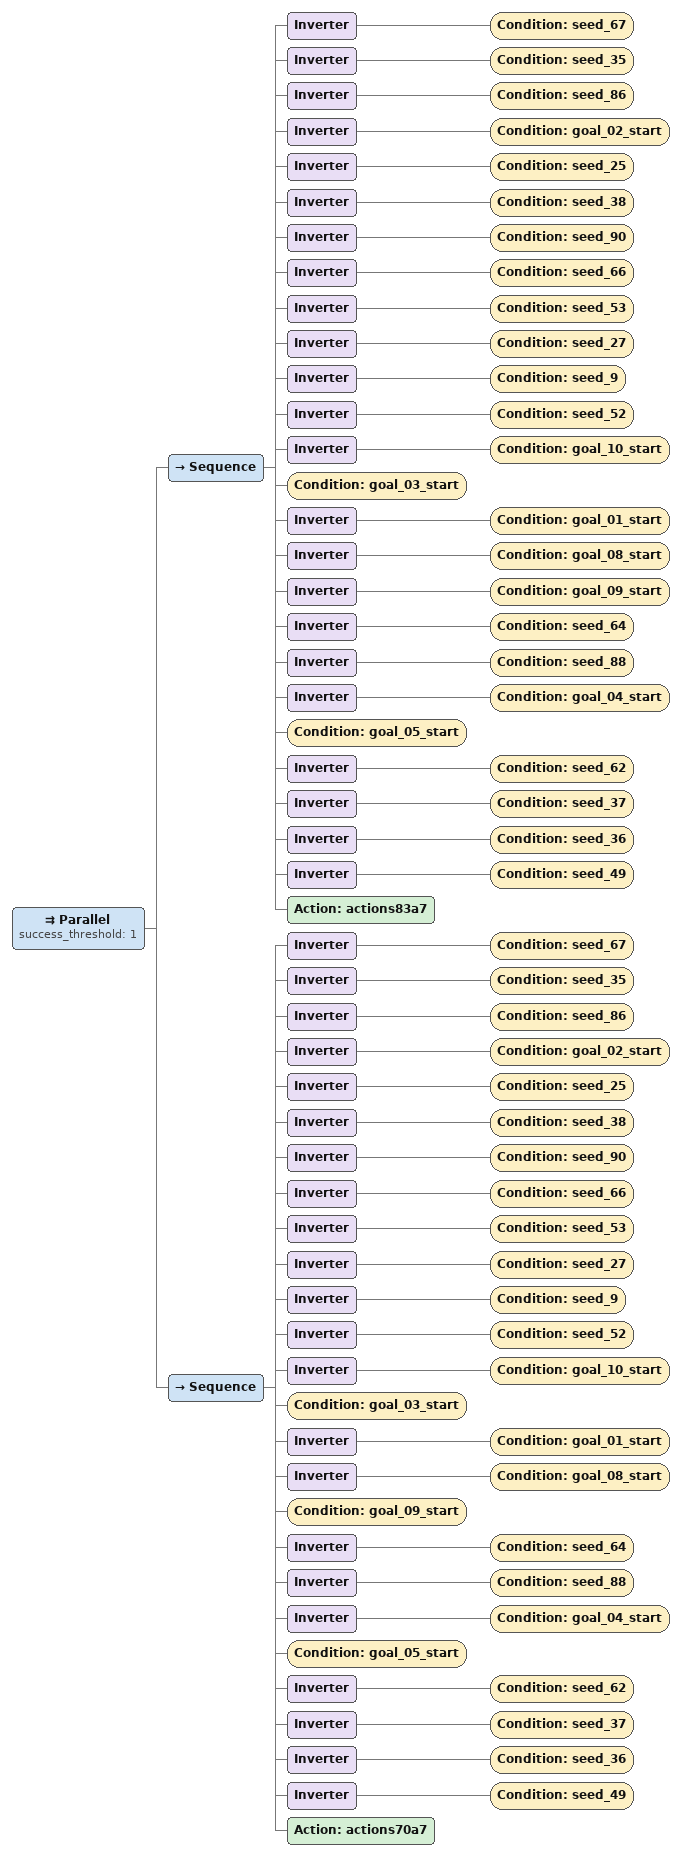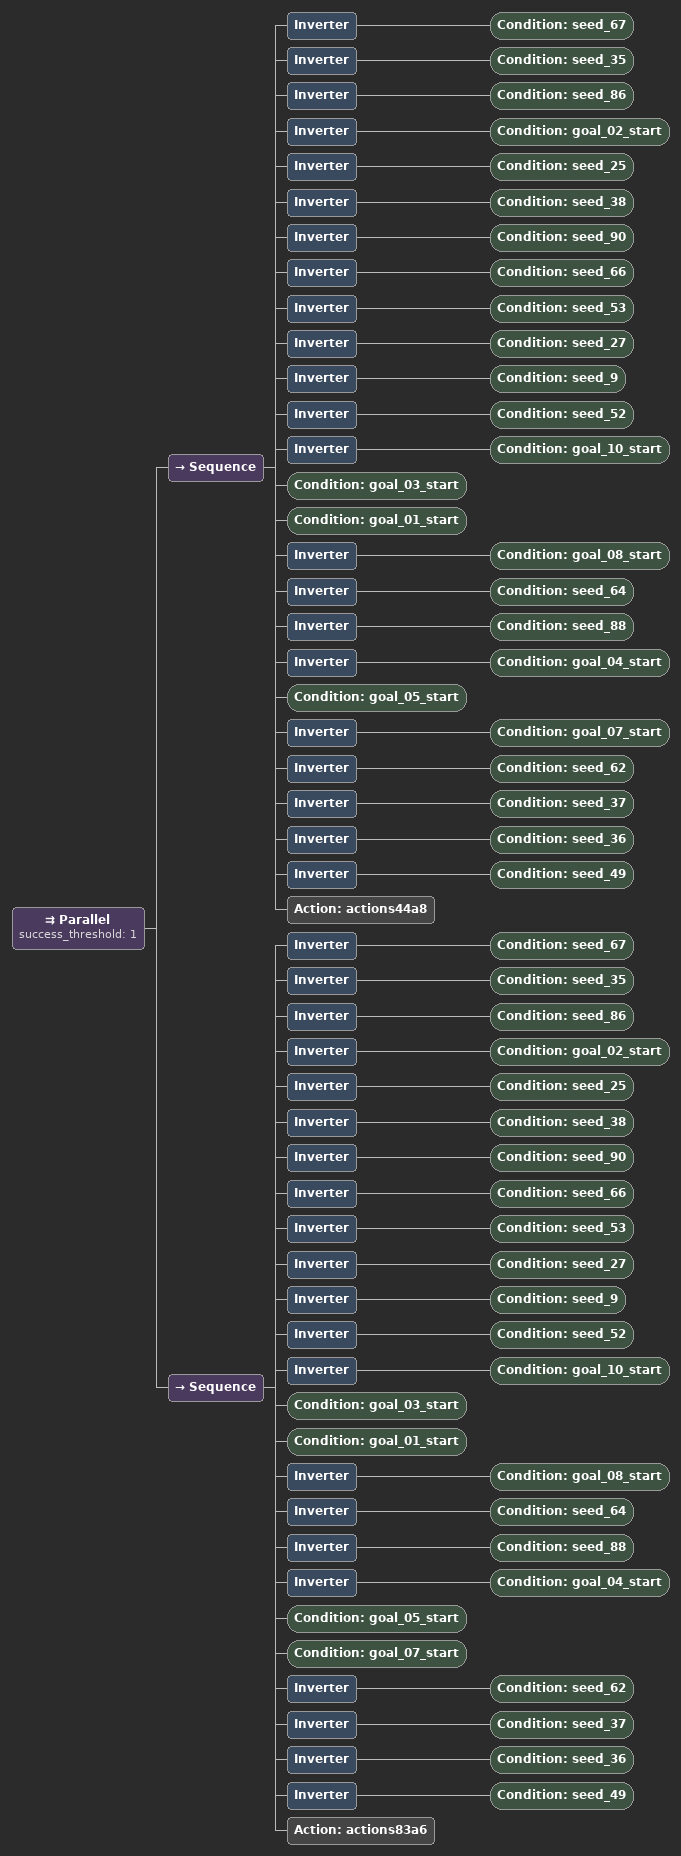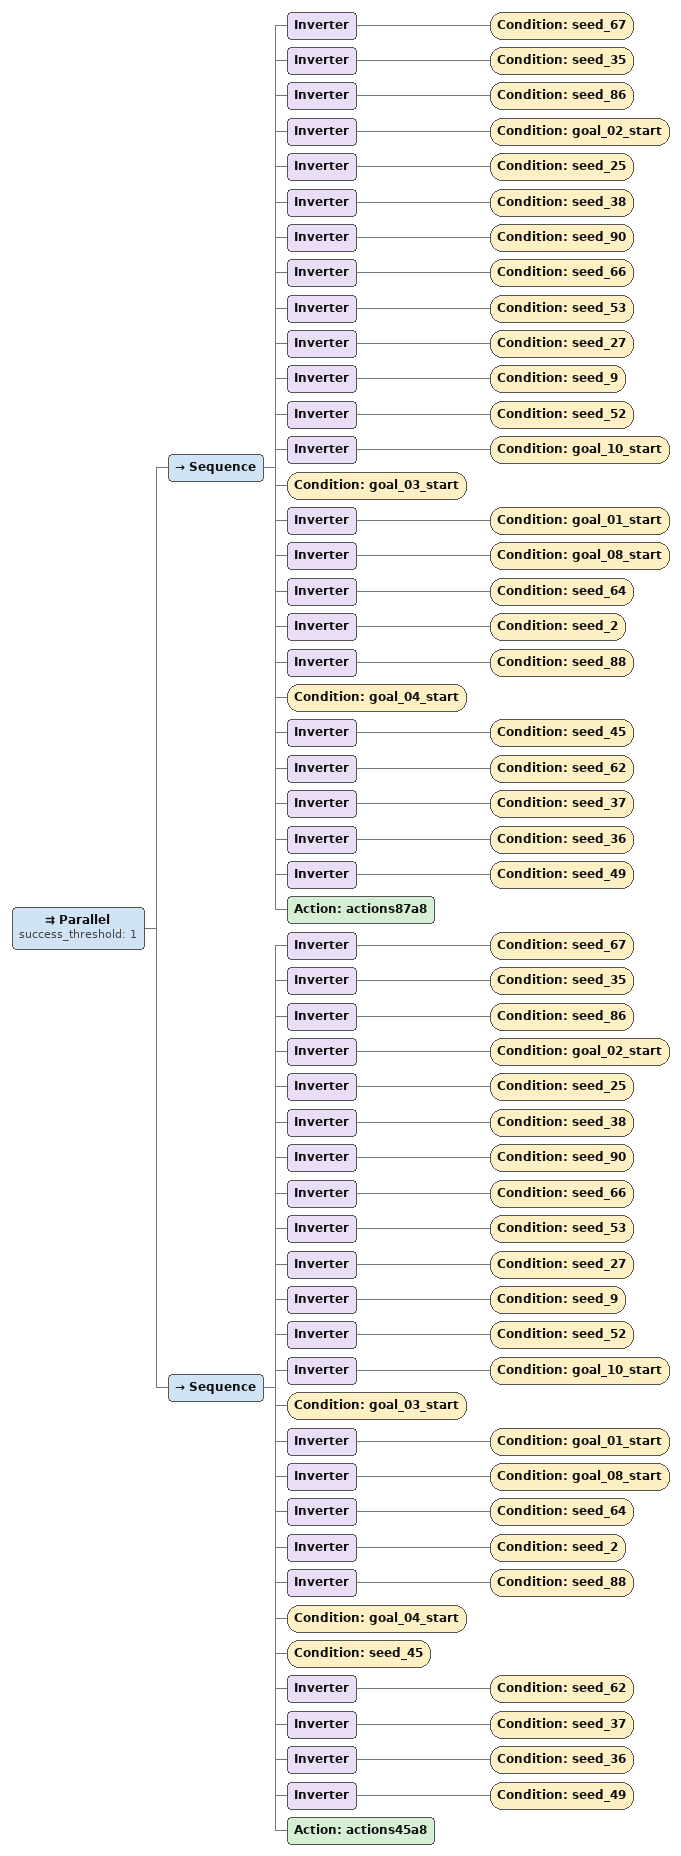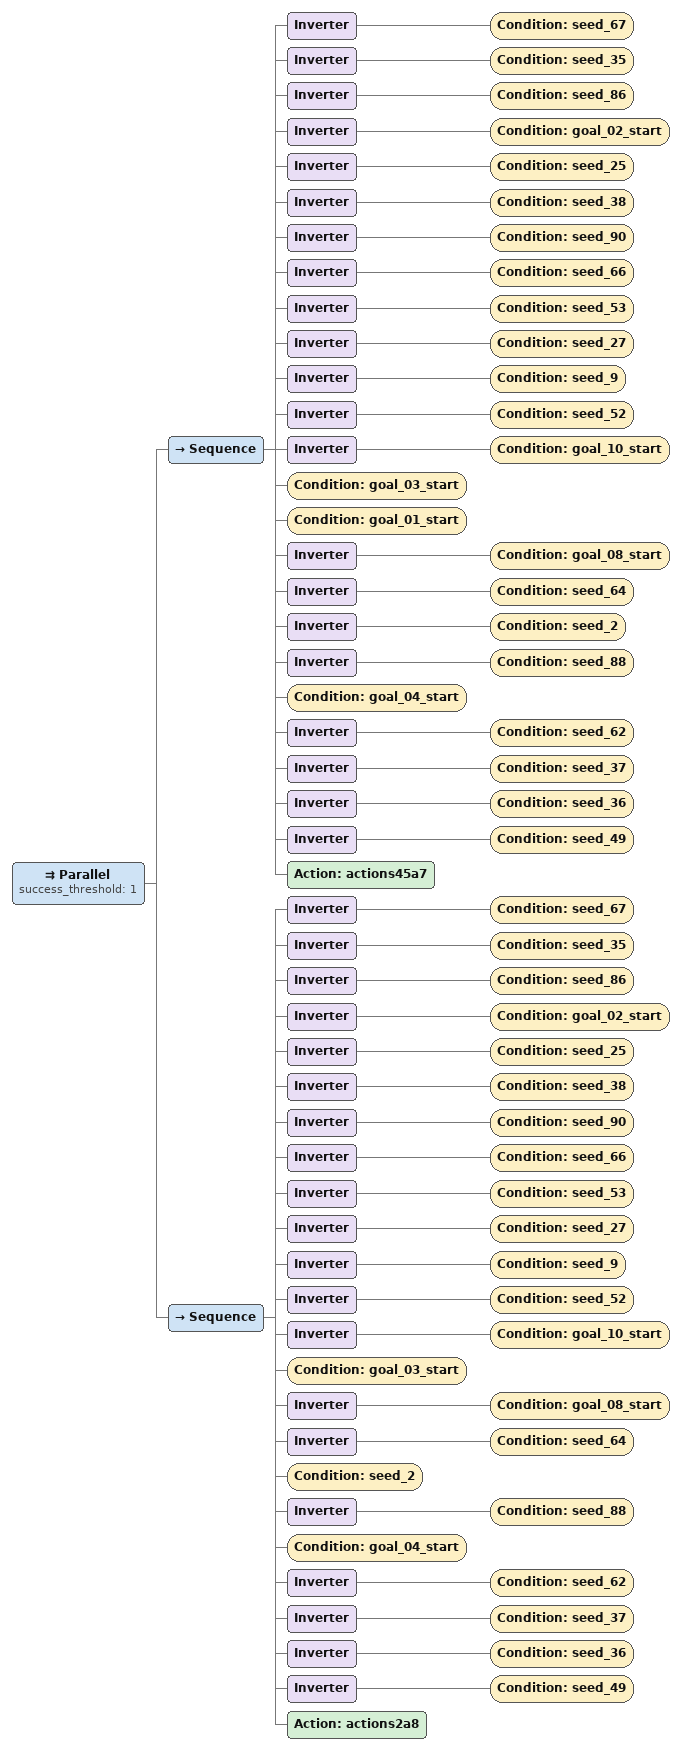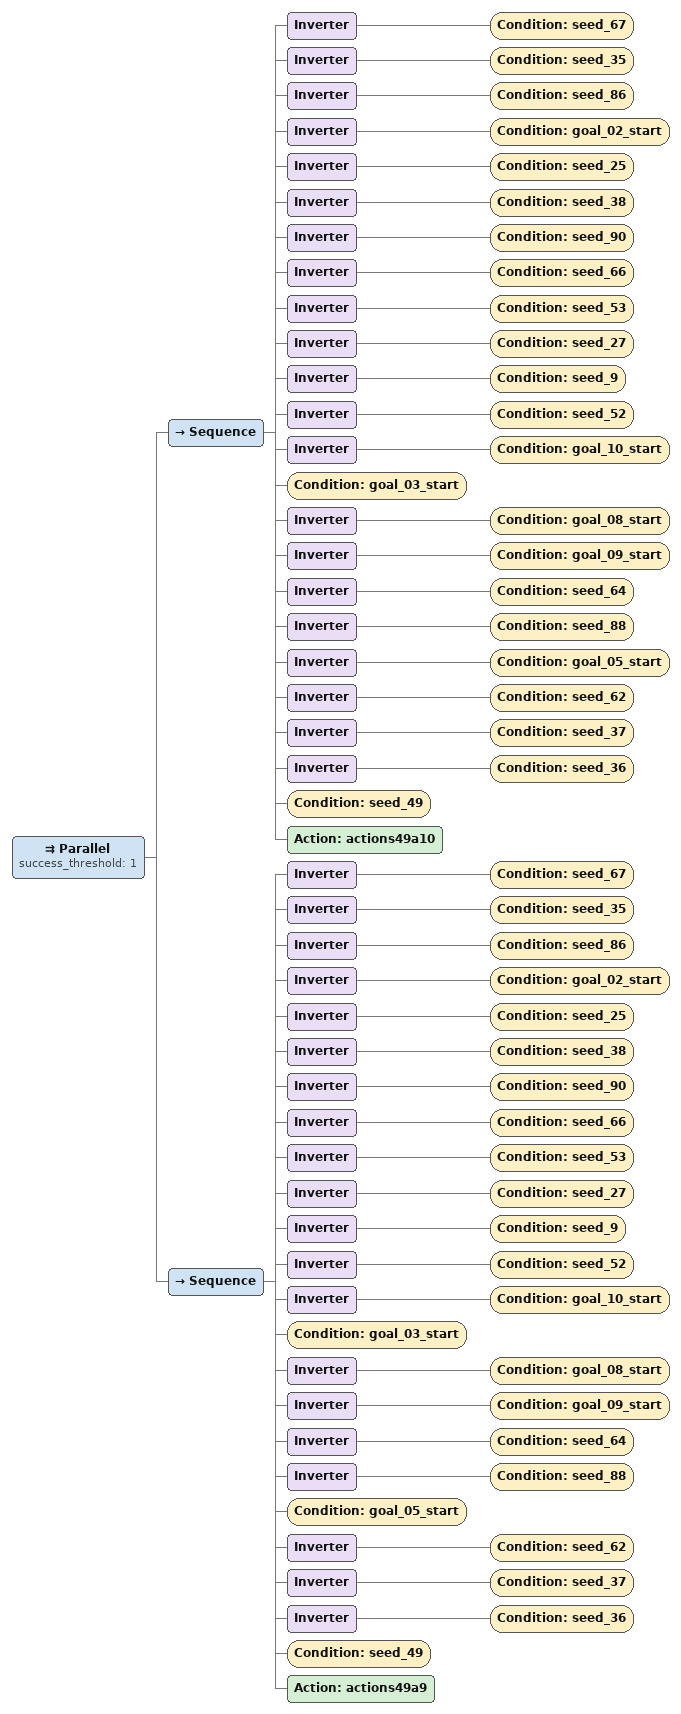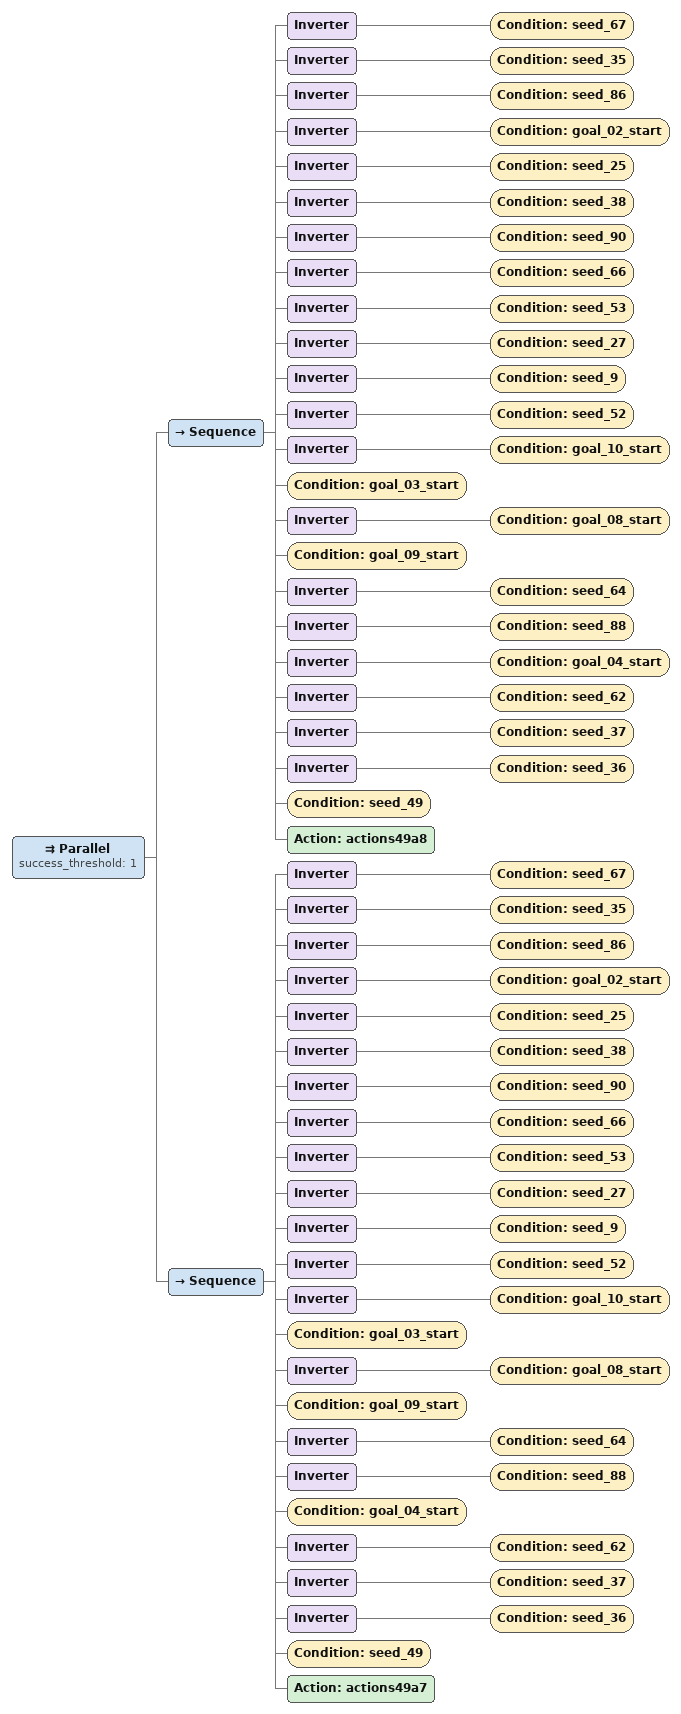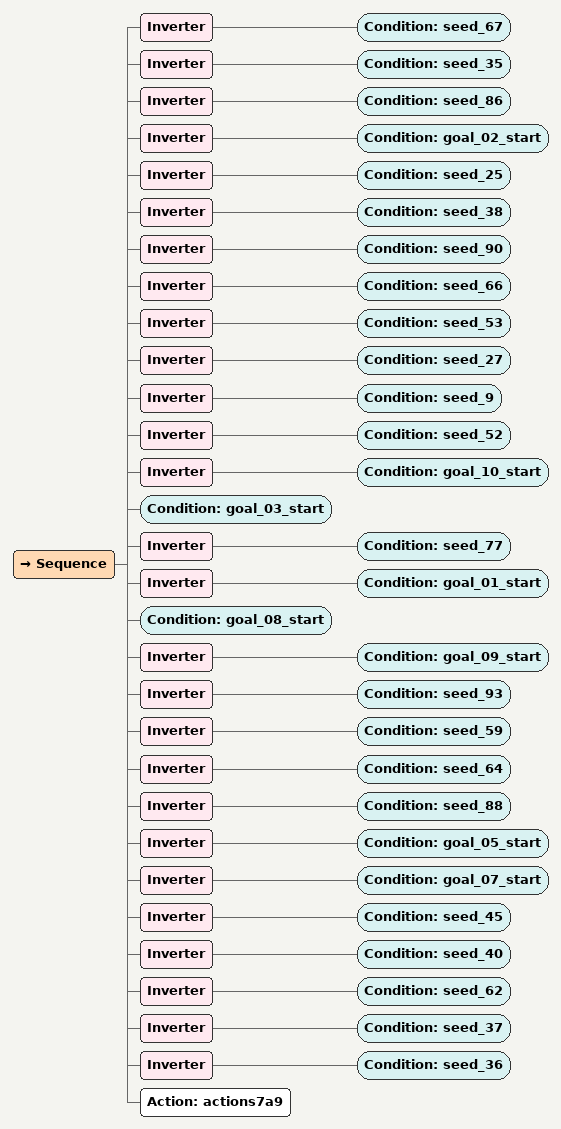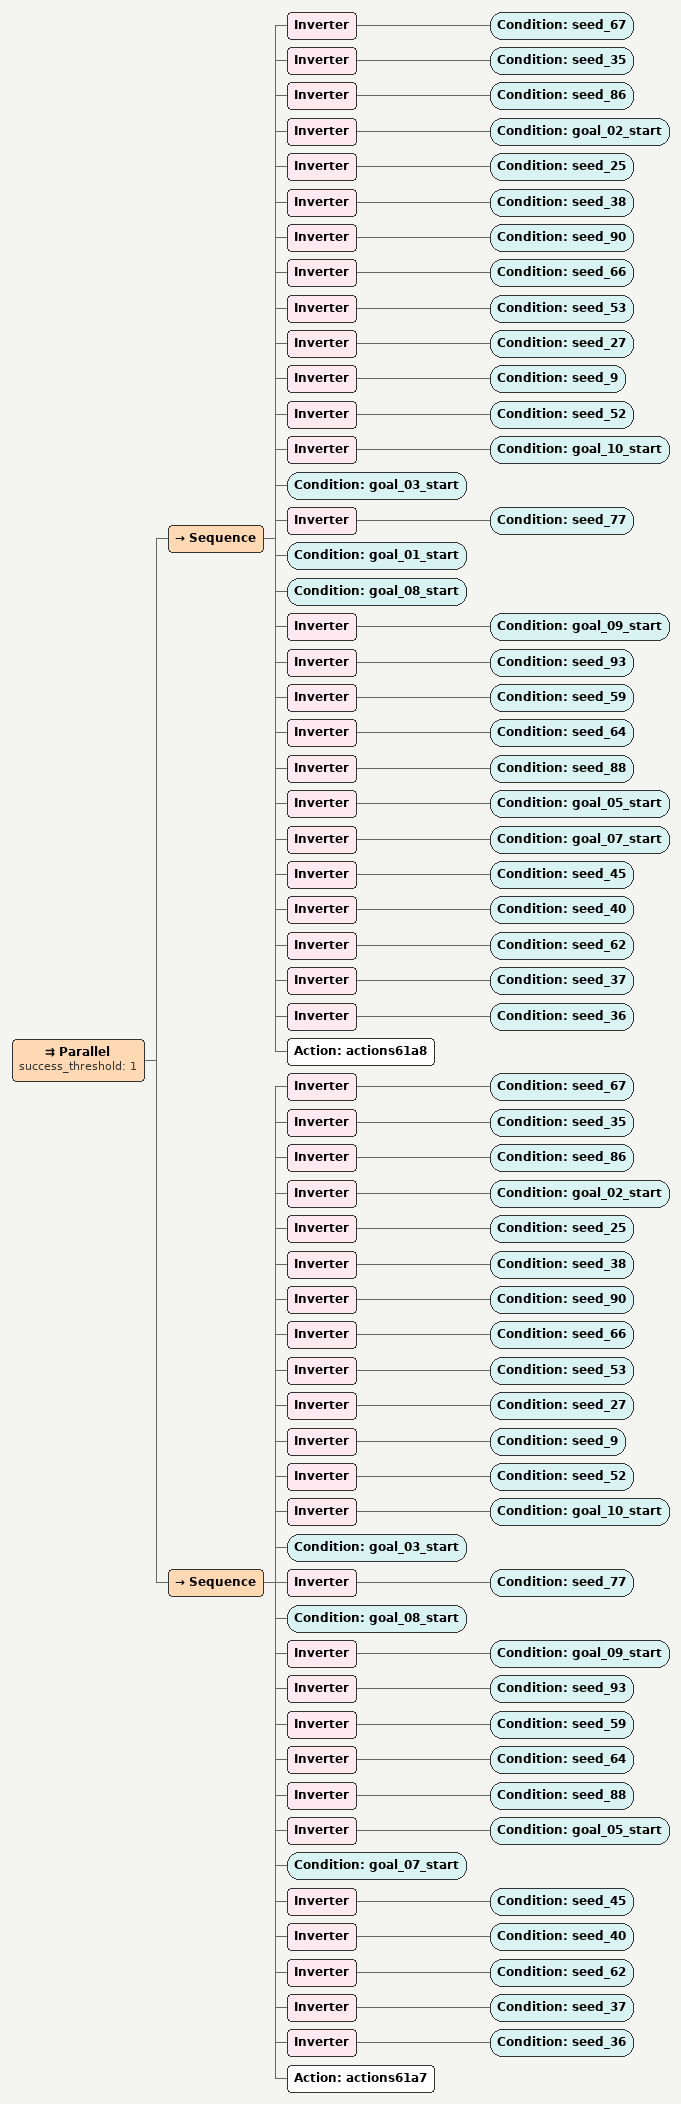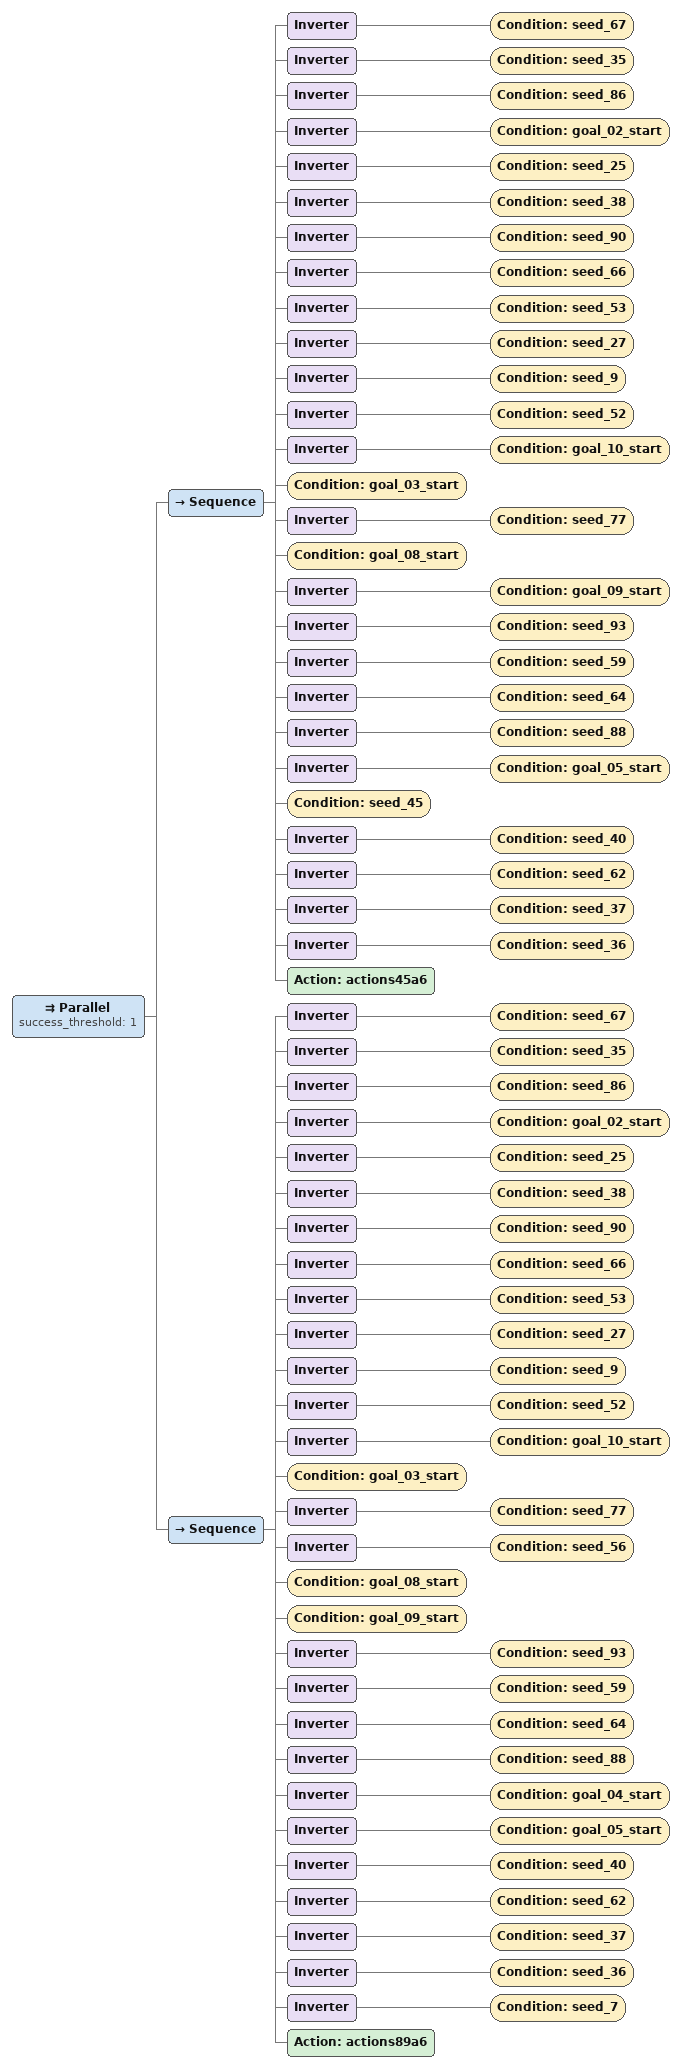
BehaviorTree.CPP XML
<Parallel success_threshold="1">
  <Sequence>
    <Inverter>
      <Condition ID="seed_67"/>
    </Inverter>
    <Inverter>
      <Condition ID="seed_35"/>
    </Inverter>
    <Inverter>
      <Condition ID="seed_86"/>
    </Inverter>
    <Inverter>
      <Condition ID="goal_02_start"/>
    </Inverter>
    <Inverter>
      <Condition ID="seed_25"/>
    </Inverter>
    <Inverter>
      <Condition ID="seed_38"/>
    </Inverter>
    <Inverter>
      <Condition ID="seed_90"/>
    </Inverter>
    <Inverter>
      <Condition ID="seed_66"/>
    </Inverter>
    <Inverter>
      <Condition ID="seed_53"/>
    </Inverter>
    <Inverter>
      <Condition ID="seed_27"/>
    </Inverter>
    <Inverter>
      <Condition ID="seed_9"/>
    </Inverter>
    <Inverter>
      <Condition ID="seed_52"/>
    </Inverter>
    <Inverter>
      <Condition ID="goal_10_start"/>
    </Inverter>
    <Condition ID="goal_03_start"/>
    <Inverter>
      <Condition ID="goal_01_start"/>
    </Inverter>
    <Inverter>
      <Condition ID="goal_08_start"/>
    </Inverter>
    <Inverter>
      <Condition ID="goal_09_start"/>
    </Inverter>
    <Inverter>
      <Condition ID="seed_64"/>
    </Inverter>
    <Inverter>
      <Condition ID="seed_88"/>
    </Inverter>
    <Inverter>
      <Condition ID="goal_04_start"/>
    </Inverter>
    <Condition ID="goal_05_start"/>
    <Inverter>
      <Condition ID="seed_62"/>
    </Inverter>
    <Inverter>
      <Condition ID="seed_37"/>
    </Inverter>
    <Inverter>
      <Condition ID="seed_36"/>
    </Inverter>
    <Inverter>
      <Condition ID="seed_49"/>
    </Inverter>
    <Action ID="actions83a7"/>
  </Sequence>
  <Sequence>
    <Inverter>
      <Condition ID="seed_67"/>
    </Inverter>
    <Inverter>
      <Condition ID="seed_35"/>
    </Inverter>
    <Inverter>
      <Condition ID="seed_86"/>
    </Inverter>
    <Inverter>
      <Condition ID="goal_02_start"/>
    </Inverter>
    <Inverter>
      <Condition ID="seed_25"/>
    </Inverter>
    <Inverter>
      <Condition ID="seed_38"/>
    </Inverter>
    <Inverter>
      <Condition ID="seed_90"/>
    </Inverter>
    <Inverter>
      <Condition ID="seed_66"/>
    </Inverter>
    <Inverter>
      <Condition ID="seed_53"/>
    </Inverter>
    <Inverter>
      <Condition ID="seed_27"/>
    </Inverter>
    <Inverter>
      <Condition ID="seed_9"/>
    </Inverter>
    <Inverter>
      <Condition ID="seed_52"/>
    </Inverter>
    <Inverter>
      <Condition ID="goal_10_start"/>
    </Inverter>
    <Condition ID="goal_03_start"/>
    <Inverter>
      <Condition ID="goal_01_start"/>
    </Inverter>
    <Inverter>
      <Condition ID="goal_08_start"/>
    </Inverter>
    <Condition ID="goal_09_start"/>
    <Inverter>
      <Condition ID="seed_64"/>
    </Inverter>
    <Inverter>
      <Condition ID="seed_88"/>
    </Inverter>
    <Inverter>
      <Condition ID="goal_04_start"/>
    </Inverter>
    <Condition ID="goal_05_start"/>
    <Inverter>
      <Condition ID="seed_62"/>
    </Inverter>
    <Inverter>
      <Condition ID="seed_37"/>
    </Inverter>
    <Inverter>
      <Condition ID="seed_36"/>
    </Inverter>
    <Inverter>
      <Condition ID="seed_49"/>
    </Inverter>
    <Action ID="actions70a7"/>
  </Sequence>
</Parallel>

<Parallel success_threshold="1">
  <Sequence>
    <Inverter>
      <Condition ID="seed_67"/>
    </Inverter>
    <Inverter>
      <Condition ID="seed_35"/>
    </Inverter>
    <Inverter>
      <Condition ID="seed_86"/>
    </Inverter>
    <Inverter>
      <Condition ID="goal_02_start"/>
    </Inverter>
    <Inverter>
      <Condition ID="seed_25"/>
    </Inverter>
    <Inverter>
      <Condition ID="seed_38"/>
    </Inverter>
    <Inverter>
      <Condition ID="seed_90"/>
    </Inverter>
    <Inverter>
      <Condition ID="seed_66"/>
    </Inverter>
    <Inverter>
      <Condition ID="seed_53"/>
    </Inverter>
    <Inverter>
      <Condition ID="seed_27"/>
    </Inverter>
    <Inverter>
      <Condition ID="seed_9"/>
    </Inverter>
    <Inverter>
      <Condition ID="seed_52"/>
    </Inverter>
    <Inverter>
      <Condition ID="goal_10_start"/>
    </Inverter>
    <Condition ID="goal_03_start"/>
    <Condition ID="goal_01_start"/>
    <Inverter>
      <Condition ID="goal_08_start"/>
    </Inverter>
    <Inverter>
      <Condition ID="seed_64"/>
    </Inverter>
    <Inverter>
      <Condition ID="seed_88"/>
    </Inverter>
    <Inverter>
      <Condition ID="goal_04_start"/>
    </Inverter>
    <Condition ID="goal_05_start"/>
    <Inverter>
      <Condition ID="goal_07_start"/>
    </Inverter>
    <Inverter>
      <Condition ID="seed_62"/>
    </Inverter>
    <Inverter>
      <Condition ID="seed_37"/>
    </Inverter>
    <Inverter>
      <Condition ID="seed_36"/>
    </Inverter>
    <Inverter>
      <Condition ID="seed_49"/>
    </Inverter>
    <Action ID="actions44a8"/>
  </Sequence>
  <Sequence>
    <Inverter>
      <Condition ID="seed_67"/>
    </Inverter>
    <Inverter>
      <Condition ID="seed_35"/>
    </Inverter>
    <Inverter>
      <Condition ID="seed_86"/>
    </Inverter>
    <Inverter>
      <Condition ID="goal_02_start"/>
    </Inverter>
    <Inverter>
      <Condition ID="seed_25"/>
    </Inverter>
    <Inverter>
      <Condition ID="seed_38"/>
    </Inverter>
    <Inverter>
      <Condition ID="seed_90"/>
    </Inverter>
    <Inverter>
      <Condition ID="seed_66"/>
    </Inverter>
    <Inverter>
      <Condition ID="seed_53"/>
    </Inverter>
    <Inverter>
      <Condition ID="seed_27"/>
    </Inverter>
    <Inverter>
      <Condition ID="seed_9"/>
    </Inverter>
    <Inverter>
      <Condition ID="seed_52"/>
    </Inverter>
    <Inverter>
      <Condition ID="goal_10_start"/>
    </Inverter>
    <Condition ID="goal_03_start"/>
    <Condition ID="goal_01_start"/>
    <Inverter>
      <Condition ID="goal_08_start"/>
    </Inverter>
    <Inverter>
      <Condition ID="seed_64"/>
    </Inverter>
    <Inverter>
      <Condition ID="seed_88"/>
    </Inverter>
    <Inverter>
      <Condition ID="goal_04_start"/>
    </Inverter>
    <Condition ID="goal_05_start"/>
    <Condition ID="goal_07_start"/>
    <Inverter>
      <Condition ID="seed_62"/>
    </Inverter>
    <Inverter>
      <Condition ID="seed_37"/>
    </Inverter>
    <Inverter>
      <Condition ID="seed_36"/>
    </Inverter>
    <Inverter>
      <Condition ID="seed_49"/>
    </Inverter>
    <Action ID="actions83a6"/>
  </Sequence>
</Parallel>

<Parallel success_threshold="1">
  <Sequence>
    <Inverter>
      <Condition ID="seed_67"/>
    </Inverter>
    <Inverter>
      <Condition ID="seed_35"/>
    </Inverter>
    <Inverter>
      <Condition ID="seed_86"/>
    </Inverter>
    <Inverter>
      <Condition ID="goal_02_start"/>
    </Inverter>
    <Inverter>
      <Condition ID="seed_25"/>
    </Inverter>
    <Inverter>
      <Condition ID="seed_38"/>
    </Inverter>
    <Inverter>
      <Condition ID="seed_90"/>
    </Inverter>
    <Inverter>
      <Condition ID="seed_66"/>
    </Inverter>
    <Inverter>
      <Condition ID="seed_53"/>
    </Inverter>
    <Inverter>
      <Condition ID="seed_27"/>
    </Inverter>
    <Inverter>
      <Condition ID="seed_9"/>
    </Inverter>
    <Inverter>
      <Condition ID="seed_52"/>
    </Inverter>
    <Inverter>
      <Condition ID="goal_10_start"/>
    </Inverter>
    <Condition ID="goal_03_start"/>
    <Inverter>
      <Condition ID="goal_01_start"/>
    </Inverter>
    <Inverter>
      <Condition ID="goal_08_start"/>
    </Inverter>
    <Inverter>
      <Condition ID="seed_64"/>
    </Inverter>
    <Inverter>
      <Condition ID="seed_2"/>
    </Inverter>
    <Inverter>
      <Condition ID="seed_88"/>
    </Inverter>
    <Condition ID="goal_04_start"/>
    <Inverter>
      <Condition ID="seed_45"/>
    </Inverter>
    <Inverter>
      <Condition ID="seed_62"/>
    </Inverter>
    <Inverter>
      <Condition ID="seed_37"/>
    </Inverter>
    <Inverter>
      <Condition ID="seed_36"/>
    </Inverter>
    <Inverter>
      <Condition ID="seed_49"/>
    </Inverter>
    <Action ID="actions87a8"/>
  </Sequence>
  <Sequence>
    <Inverter>
      <Condition ID="seed_67"/>
    </Inverter>
    <Inverter>
      <Condition ID="seed_35"/>
    </Inverter>
    <Inverter>
      <Condition ID="seed_86"/>
    </Inverter>
    <Inverter>
      <Condition ID="goal_02_start"/>
    </Inverter>
    <Inverter>
      <Condition ID="seed_25"/>
    </Inverter>
    <Inverter>
      <Condition ID="seed_38"/>
    </Inverter>
    <Inverter>
      <Condition ID="seed_90"/>
    </Inverter>
    <Inverter>
      <Condition ID="seed_66"/>
    </Inverter>
    <Inverter>
      <Condition ID="seed_53"/>
    </Inverter>
    <Inverter>
      <Condition ID="seed_27"/>
    </Inverter>
    <Inverter>
      <Condition ID="seed_9"/>
    </Inverter>
    <Inverter>
      <Condition ID="seed_52"/>
    </Inverter>
    <Inverter>
      <Condition ID="goal_10_start"/>
    </Inverter>
    <Condition ID="goal_03_start"/>
    <Inverter>
      <Condition ID="goal_01_start"/>
    </Inverter>
    <Inverter>
      <Condition ID="goal_08_start"/>
    </Inverter>
    <Inverter>
      <Condition ID="seed_64"/>
    </Inverter>
    <Inverter>
      <Condition ID="seed_2"/>
    </Inverter>
    <Inverter>
      <Condition ID="seed_88"/>
    </Inverter>
    <Condition ID="goal_04_start"/>
    <Condition ID="seed_45"/>
    <Inverter>
      <Condition ID="seed_62"/>
    </Inverter>
    <Inverter>
      <Condition ID="seed_37"/>
    </Inverter>
    <Inverter>
      <Condition ID="seed_36"/>
    </Inverter>
    <Inverter>
      <Condition ID="seed_49"/>
    </Inverter>
    <Action ID="actions45a8"/>
  </Sequence>
</Parallel>

<Parallel success_threshold="1">
  <Sequence>
    <Inverter>
      <Condition ID="seed_67"/>
    </Inverter>
    <Inverter>
      <Condition ID="seed_35"/>
    </Inverter>
    <Inverter>
      <Condition ID="seed_86"/>
    </Inverter>
    <Inverter>
      <Condition ID="goal_02_start"/>
    </Inverter>
    <Inverter>
      <Condition ID="seed_25"/>
    </Inverter>
    <Inverter>
      <Condition ID="seed_38"/>
    </Inverter>
    <Inverter>
      <Condition ID="seed_90"/>
    </Inverter>
    <Inverter>
      <Condition ID="seed_66"/>
    </Inverter>
    <Inverter>
      <Condition ID="seed_53"/>
    </Inverter>
    <Inverter>
      <Condition ID="seed_27"/>
    </Inverter>
    <Inverter>
      <Condition ID="seed_9"/>
    </Inverter>
    <Inverter>
      <Condition ID="seed_52"/>
    </Inverter>
    <Inverter>
      <Condition ID="goal_10_start"/>
    </Inverter>
    <Condition ID="goal_03_start"/>
    <Condition ID="goal_01_start"/>
    <Inverter>
      <Condition ID="goal_08_start"/>
    </Inverter>
    <Inverter>
      <Condition ID="seed_64"/>
    </Inverter>
    <Inverter>
      <Condition ID="seed_2"/>
    </Inverter>
    <Inverter>
      <Condition ID="seed_88"/>
    </Inverter>
    <Condition ID="goal_04_start"/>
    <Inverter>
      <Condition ID="seed_62"/>
    </Inverter>
    <Inverter>
      <Condition ID="seed_37"/>
    </Inverter>
    <Inverter>
      <Condition ID="seed_36"/>
    </Inverter>
    <Inverter>
      <Condition ID="seed_49"/>
    </Inverter>
    <Action ID="actions45a7"/>
  </Sequence>
  <Sequence>
    <Inverter>
      <Condition ID="seed_67"/>
    </Inverter>
    <Inverter>
      <Condition ID="seed_35"/>
    </Inverter>
    <Inverter>
      <Condition ID="seed_86"/>
    </Inverter>
    <Inverter>
      <Condition ID="goal_02_start"/>
    </Inverter>
    <Inverter>
      <Condition ID="seed_25"/>
    </Inverter>
    <Inverter>
      <Condition ID="seed_38"/>
    </Inverter>
    <Inverter>
      <Condition ID="seed_90"/>
    </Inverter>
    <Inverter>
      <Condition ID="seed_66"/>
    </Inverter>
    <Inverter>
      <Condition ID="seed_53"/>
    </Inverter>
    <Inverter>
      <Condition ID="seed_27"/>
    </Inverter>
    <Inverter>
      <Condition ID="seed_9"/>
    </Inverter>
    <Inverter>
      <Condition ID="seed_52"/>
    </Inverter>
    <Inverter>
      <Condition ID="goal_10_start"/>
    </Inverter>
    <Condition ID="goal_03_start"/>
    <Inverter>
      <Condition ID="goal_08_start"/>
    </Inverter>
    <Inverter>
      <Condition ID="seed_64"/>
    </Inverter>
    <Condition ID="seed_2"/>
    <Inverter>
      <Condition ID="seed_88"/>
    </Inverter>
    <Condition ID="goal_04_start"/>
    <Inverter>
      <Condition ID="seed_62"/>
    </Inverter>
    <Inverter>
      <Condition ID="seed_37"/>
    </Inverter>
    <Inverter>
      <Condition ID="seed_36"/>
    </Inverter>
    <Inverter>
      <Condition ID="seed_49"/>
    </Inverter>
    <Action ID="actions2a8"/>
  </Sequence>
</Parallel>

<Parallel success_threshold="1">
  <Sequence>
    <Inverter>
      <Condition ID="seed_67"/>
    </Inverter>
    <Inverter>
      <Condition ID="seed_35"/>
    </Inverter>
    <Inverter>
      <Condition ID="seed_86"/>
    </Inverter>
    <Inverter>
      <Condition ID="goal_02_start"/>
    </Inverter>
    <Inverter>
      <Condition ID="seed_25"/>
    </Inverter>
    <Inverter>
      <Condition ID="seed_38"/>
    </Inverter>
    <Inverter>
      <Condition ID="seed_90"/>
    </Inverter>
    <Inverter>
      <Condition ID="seed_66"/>
    </Inverter>
    <Inverter>
      <Condition ID="seed_53"/>
    </Inverter>
    <Inverter>
      <Condition ID="seed_27"/>
    </Inverter>
    <Inverter>
      <Condition ID="seed_9"/>
    </Inverter>
    <Inverter>
      <Condition ID="seed_52"/>
    </Inverter>
    <Inverter>
      <Condition ID="goal_10_start"/>
    </Inverter>
    <Condition ID="goal_03_start"/>
    <Inverter>
      <Condition ID="goal_08_start"/>
    </Inverter>
    <Inverter>
      <Condition ID="goal_09_start"/>
    </Inverter>
    <Inverter>
      <Condition ID="seed_64"/>
    </Inverter>
    <Inverter>
      <Condition ID="seed_88"/>
    </Inverter>
    <Inverter>
      <Condition ID="goal_05_start"/>
    </Inverter>
    <Inverter>
      <Condition ID="seed_62"/>
    </Inverter>
    <Inverter>
      <Condition ID="seed_37"/>
    </Inverter>
    <Inverter>
      <Condition ID="seed_36"/>
    </Inverter>
    <Condition ID="seed_49"/>
    <Action ID="actions49a10"/>
  </Sequence>
  <Sequence>
    <Inverter>
      <Condition ID="seed_67"/>
    </Inverter>
    <Inverter>
      <Condition ID="seed_35"/>
    </Inverter>
    <Inverter>
      <Condition ID="seed_86"/>
    </Inverter>
    <Inverter>
      <Condition ID="goal_02_start"/>
    </Inverter>
    <Inverter>
      <Condition ID="seed_25"/>
    </Inverter>
    <Inverter>
      <Condition ID="seed_38"/>
    </Inverter>
    <Inverter>
      <Condition ID="seed_90"/>
    </Inverter>
    <Inverter>
      <Condition ID="seed_66"/>
    </Inverter>
    <Inverter>
      <Condition ID="seed_53"/>
    </Inverter>
    <Inverter>
      <Condition ID="seed_27"/>
    </Inverter>
    <Inverter>
      <Condition ID="seed_9"/>
    </Inverter>
    <Inverter>
      <Condition ID="seed_52"/>
    </Inverter>
    <Inverter>
      <Condition ID="goal_10_start"/>
    </Inverter>
    <Condition ID="goal_03_start"/>
    <Inverter>
      <Condition ID="goal_08_start"/>
    </Inverter>
    <Inverter>
      <Condition ID="goal_09_start"/>
    </Inverter>
    <Inverter>
      <Condition ID="seed_64"/>
    </Inverter>
    <Inverter>
      <Condition ID="seed_88"/>
    </Inverter>
    <Condition ID="goal_05_start"/>
    <Inverter>
      <Condition ID="seed_62"/>
    </Inverter>
    <Inverter>
      <Condition ID="seed_37"/>
    </Inverter>
    <Inverter>
      <Condition ID="seed_36"/>
    </Inverter>
    <Condition ID="seed_49"/>
    <Action ID="actions49a9"/>
  </Sequence>
</Parallel>

<Parallel success_threshold="1">
  <Sequence>
    <Inverter>
      <Condition ID="seed_67"/>
    </Inverter>
    <Inverter>
      <Condition ID="seed_35"/>
    </Inverter>
    <Inverter>
      <Condition ID="seed_86"/>
    </Inverter>
    <Inverter>
      <Condition ID="goal_02_start"/>
    </Inverter>
    <Inverter>
      <Condition ID="seed_25"/>
    </Inverter>
    <Inverter>
      <Condition ID="seed_38"/>
    </Inverter>
    <Inverter>
      <Condition ID="seed_90"/>
    </Inverter>
    <Inverter>
      <Condition ID="seed_66"/>
    </Inverter>
    <Inverter>
      <Condition ID="seed_53"/>
    </Inverter>
    <Inverter>
      <Condition ID="seed_27"/>
    </Inverter>
    <Inverter>
      <Condition ID="seed_9"/>
    </Inverter>
    <Inverter>
      <Condition ID="seed_52"/>
    </Inverter>
    <Inverter>
      <Condition ID="goal_10_start"/>
    </Inverter>
    <Condition ID="goal_03_start"/>
    <Inverter>
      <Condition ID="goal_08_start"/>
    </Inverter>
    <Condition ID="goal_09_start"/>
    <Inverter>
      <Condition ID="seed_64"/>
    </Inverter>
    <Inverter>
      <Condition ID="seed_88"/>
    </Inverter>
    <Inverter>
      <Condition ID="goal_04_start"/>
    </Inverter>
    <Inverter>
      <Condition ID="seed_62"/>
    </Inverter>
    <Inverter>
      <Condition ID="seed_37"/>
    </Inverter>
    <Inverter>
      <Condition ID="seed_36"/>
    </Inverter>
    <Condition ID="seed_49"/>
    <Action ID="actions49a8"/>
  </Sequence>
  <Sequence>
    <Inverter>
      <Condition ID="seed_67"/>
    </Inverter>
    <Inverter>
      <Condition ID="seed_35"/>
    </Inverter>
    <Inverter>
      <Condition ID="seed_86"/>
    </Inverter>
    <Inverter>
      <Condition ID="goal_02_start"/>
    </Inverter>
    <Inverter>
      <Condition ID="seed_25"/>
    </Inverter>
    <Inverter>
      <Condition ID="seed_38"/>
    </Inverter>
    <Inverter>
      <Condition ID="seed_90"/>
    </Inverter>
    <Inverter>
      <Condition ID="seed_66"/>
    </Inverter>
    <Inverter>
      <Condition ID="seed_53"/>
    </Inverter>
    <Inverter>
      <Condition ID="seed_27"/>
    </Inverter>
    <Inverter>
      <Condition ID="seed_9"/>
    </Inverter>
    <Inverter>
      <Condition ID="seed_52"/>
    </Inverter>
    <Inverter>
      <Condition ID="goal_10_start"/>
    </Inverter>
    <Condition ID="goal_03_start"/>
    <Inverter>
      <Condition ID="goal_08_start"/>
    </Inverter>
    <Condition ID="goal_09_start"/>
    <Inverter>
      <Condition ID="seed_64"/>
    </Inverter>
    <Inverter>
      <Condition ID="seed_88"/>
    </Inverter>
    <Condition ID="goal_04_start"/>
    <Inverter>
      <Condition ID="seed_62"/>
    </Inverter>
    <Inverter>
      <Condition ID="seed_37"/>
    </Inverter>
    <Inverter>
      <Condition ID="seed_36"/>
    </Inverter>
    <Condition ID="seed_49"/>
    <Action ID="actions49a7"/>
  </Sequence>
</Parallel>

<Sequence>
  <Inverter>
    <Condition ID="seed_67"/>
  </Inverter>
  <Inverter>
    <Condition ID="seed_35"/>
  </Inverter>
  <Inverter>
    <Condition ID="seed_86"/>
  </Inverter>
  <Inverter>
    <Condition ID="goal_02_start"/>
  </Inverter>
  <Inverter>
    <Condition ID="seed_25"/>
  </Inverter>
  <Inverter>
    <Condition ID="seed_38"/>
  </Inverter>
  <Inverter>
    <Condition ID="seed_90"/>
  </Inverter>
  <Inverter>
    <Condition ID="seed_66"/>
  </Inverter>
  <Inverter>
    <Condition ID="seed_53"/>
  </Inverter>
  <Inverter>
    <Condition ID="seed_27"/>
  </Inverter>
  <Inverter>
    <Condition ID="seed_9"/>
  </Inverter>
  <Inverter>
    <Condition ID="seed_52"/>
  </Inverter>
  <Inverter>
    <Condition ID="goal_10_start"/>
  </Inverter>
  <Condition ID="goal_03_start"/>
  <Inverter>
    <Condition ID="seed_77"/>
  </Inverter>
  <Inverter>
    <Condition ID="goal_01_start"/>
  </Inverter>
  <Condition ID="goal_08_start"/>
  <Inverter>
    <Condition ID="goal_09_start"/>
  </Inverter>
  <Inverter>
    <Condition ID="seed_93"/>
  </Inverter>
  <Inverter>
    <Condition ID="seed_59"/>
  </Inverter>
  <Inverter>
    <Condition ID="seed_64"/>
  </Inverter>
  <Inverter>
    <Condition ID="seed_88"/>
  </Inverter>
  <Inverter>
    <Condition ID="goal_05_start"/>
  </Inverter>
  <Inverter>
    <Condition ID="goal_07_start"/>
  </Inverter>
  <Inverter>
    <Condition ID="seed_45"/>
  </Inverter>
  <Inverter>
    <Condition ID="seed_40"/>
  </Inverter>
  <Inverter>
    <Condition ID="seed_62"/>
  </Inverter>
  <Inverter>
    <Condition ID="seed_37"/>
  </Inverter>
  <Inverter>
    <Condition ID="seed_36"/>
  </Inverter>
  <Action ID="actions7a9"/>
</Sequence>

<Parallel success_threshold="1">
  <Sequence>
    <Inverter>
      <Condition ID="seed_67"/>
    </Inverter>
    <Inverter>
      <Condition ID="seed_35"/>
    </Inverter>
    <Inverter>
      <Condition ID="seed_86"/>
    </Inverter>
    <Inverter>
      <Condition ID="goal_02_start"/>
    </Inverter>
    <Inverter>
      <Condition ID="seed_25"/>
    </Inverter>
    <Inverter>
      <Condition ID="seed_38"/>
    </Inverter>
    <Inverter>
      <Condition ID="seed_90"/>
    </Inverter>
    <Inverter>
      <Condition ID="seed_66"/>
    </Inverter>
    <Inverter>
      <Condition ID="seed_53"/>
    </Inverter>
    <Inverter>
      <Condition ID="seed_27"/>
    </Inverter>
    <Inverter>
      <Condition ID="seed_9"/>
    </Inverter>
    <Inverter>
      <Condition ID="seed_52"/>
    </Inverter>
    <Inverter>
      <Condition ID="goal_10_start"/>
    </Inverter>
    <Condition ID="goal_03_start"/>
    <Inverter>
      <Condition ID="seed_77"/>
    </Inverter>
    <Condition ID="goal_01_start"/>
    <Condition ID="goal_08_start"/>
    <Inverter>
      <Condition ID="goal_09_start"/>
    </Inverter>
    <Inverter>
      <Condition ID="seed_93"/>
    </Inverter>
    <Inverter>
      <Condition ID="seed_59"/>
    </Inverter>
    <Inverter>
      <Condition ID="seed_64"/>
    </Inverter>
    <Inverter>
      <Condition ID="seed_88"/>
    </Inverter>
    <Inverter>
      <Condition ID="goal_05_start"/>
    </Inverter>
    <Inverter>
      <Condition ID="goal_07_start"/>
    </Inverter>
    <Inverter>
      <Condition ID="seed_45"/>
    </Inverter>
    <Inverter>
      <Condition ID="seed_40"/>
    </Inverter>
    <Inverter>
      <Condition ID="seed_62"/>
    </Inverter>
    <Inverter>
      <Condition ID="seed_37"/>
    </Inverter>
    <Inverter>
      <Condition ID="seed_36"/>
    </Inverter>
    <Action ID="actions61a8"/>
  </Sequence>
  <Sequence>
    <Inverter>
      <Condition ID="seed_67"/>
    </Inverter>
    <Inverter>
      <Condition ID="seed_35"/>
    </Inverter>
    <Inverter>
      <Condition ID="seed_86"/>
    </Inverter>
    <Inverter>
      <Condition ID="goal_02_start"/>
    </Inverter>
    <Inverter>
      <Condition ID="seed_25"/>
    </Inverter>
    <Inverter>
      <Condition ID="seed_38"/>
    </Inverter>
    <Inverter>
      <Condition ID="seed_90"/>
    </Inverter>
    <Inverter>
      <Condition ID="seed_66"/>
    </Inverter>
    <Inverter>
      <Condition ID="seed_53"/>
    </Inverter>
    <Inverter>
      <Condition ID="seed_27"/>
    </Inverter>
    <Inverter>
      <Condition ID="seed_9"/>
    </Inverter>
    <Inverter>
      <Condition ID="seed_52"/>
    </Inverter>
    <Inverter>
      <Condition ID="goal_10_start"/>
    </Inverter>
    <Condition ID="goal_03_start"/>
    <Inverter>
      <Condition ID="seed_77"/>
    </Inverter>
    <Condition ID="goal_08_start"/>
    <Inverter>
      <Condition ID="goal_09_start"/>
    </Inverter>
    <Inverter>
      <Condition ID="seed_93"/>
    </Inverter>
    <Inverter>
      <Condition ID="seed_59"/>
    </Inverter>
    <Inverter>
      <Condition ID="seed_64"/>
    </Inverter>
    <Inverter>
      <Condition ID="seed_88"/>
    </Inverter>
    <Inverter>
      <Condition ID="goal_05_start"/>
    </Inverter>
    <Condition ID="goal_07_start"/>
    <Inverter>
      <Condition ID="seed_45"/>
    </Inverter>
    <Inverter>
      <Condition ID="seed_40"/>
    </Inverter>
    <Inverter>
      <Condition ID="seed_62"/>
    </Inverter>
    <Inverter>
      <Condition ID="seed_37"/>
    </Inverter>
    <Inverter>
      <Condition ID="seed_36"/>
    </Inverter>
    <Action ID="actions61a7"/>
  </Sequence>
</Parallel>

<Parallel success_threshold="1">
  <Sequence>
    <Inverter>
      <Condition ID="seed_67"/>
    </Inverter>
    <Inverter>
      <Condition ID="seed_35"/>
    </Inverter>
    <Inverter>
      <Condition ID="seed_86"/>
    </Inverter>
    <Inverter>
      <Condition ID="goal_02_start"/>
    </Inverter>
    <Inverter>
      <Condition ID="seed_25"/>
    </Inverter>
    <Inverter>
      <Condition ID="seed_38"/>
    </Inverter>
    <Inverter>
      <Condition ID="seed_90"/>
    </Inverter>
    <Inverter>
      <Condition ID="seed_66"/>
    </Inverter>
    <Inverter>
      <Condition ID="seed_53"/>
    </Inverter>
    <Inverter>
      <Condition ID="seed_27"/>
    </Inverter>
    <Inverter>
      <Condition ID="seed_9"/>
    </Inverter>
    <Inverter>
      <Condition ID="seed_52"/>
    </Inverter>
    <Inverter>
      <Condition ID="goal_10_start"/>
    </Inverter>
    <Condition ID="goal_03_start"/>
    <Inverter>
      <Condition ID="seed_77"/>
    </Inverter>
    <Condition ID="goal_08_start"/>
    <Inverter>
      <Condition ID="goal_09_start"/>
    </Inverter>
    <Inverter>
      <Condition ID="seed_93"/>
    </Inverter>
    <Inverter>
      <Condition ID="seed_59"/>
    </Inverter>
    <Inverter>
      <Condition ID="seed_64"/>
    </Inverter>
    <Inverter>
      <Condition ID="seed_88"/>
    </Inverter>
    <Inverter>
      <Condition ID="goal_05_start"/>
    </Inverter>
    <Condition ID="seed_45"/>
    <Inverter>
      <Condition ID="seed_40"/>
    </Inverter>
    <Inverter>
      <Condition ID="seed_62"/>
    </Inverter>
    <Inverter>
      <Condition ID="seed_37"/>
    </Inverter>
    <Inverter>
      <Condition ID="seed_36"/>
    </Inverter>
    <Action ID="actions45a6"/>
  </Sequence>
  <Sequence>
    <Inverter>
      <Condition ID="seed_67"/>
    </Inverter>
    <Inverter>
      <Condition ID="seed_35"/>
    </Inverter>
    <Inverter>
      <Condition ID="seed_86"/>
    </Inverter>
    <Inverter>
      <Condition ID="goal_02_start"/>
    </Inverter>
    <Inverter>
      <Condition ID="seed_25"/>
    </Inverter>
    <Inverter>
      <Condition ID="seed_38"/>
    </Inverter>
    <Inverter>
      <Condition ID="seed_90"/>
    </Inverter>
    <Inverter>
      <Condition ID="seed_66"/>
    </Inverter>
    <Inverter>
      <Condition ID="seed_53"/>
    </Inverter>
    <Inverter>
      <Condition ID="seed_27"/>
    </Inverter>
    <Inverter>
      <Condition ID="seed_9"/>
    </Inverter>
    <Inverter>
      <Condition ID="seed_52"/>
    </Inverter>
    <Inverter>
      <Condition ID="goal_10_start"/>
    </Inverter>
    <Condition ID="goal_03_start"/>
    <Inverter>
      <Condition ID="seed_77"/>
    </Inverter>
    <Inverter>
      <Condition ID="seed_56"/>
    </Inverter>
    <Condition ID="goal_08_start"/>
    <Condition ID="goal_09_start"/>
    <Inverter>
      <Condition ID="seed_93"/>
    </Inverter>
    <Inverter>
      <Condition ID="seed_59"/>
    </Inverter>
    <Inverter>
      <Condition ID="seed_64"/>
    </Inverter>
    <Inverter>
      <Condition ID="seed_88"/>
    </Inverter>
    <Inverter>
      <Condition ID="goal_04_start"/>
    </Inverter>
    <Inverter>
      <Condition ID="goal_05_start"/>
    </Inverter>
    <Inverter>
      <Condition ID="seed_40"/>
    </Inverter>
    <Inverter>
      <Condition ID="seed_62"/>
    </Inverter>
    <Inverter>
      <Condition ID="seed_37"/>
    </Inverter>
    <Inverter>
      <Condition ID="seed_36"/>
    </Inverter>
    <Inverter>
      <Condition ID="seed_7"/>
    </Inverter>
    <Action ID="actions89a6"/>
  </Sequence>
</Parallel>
